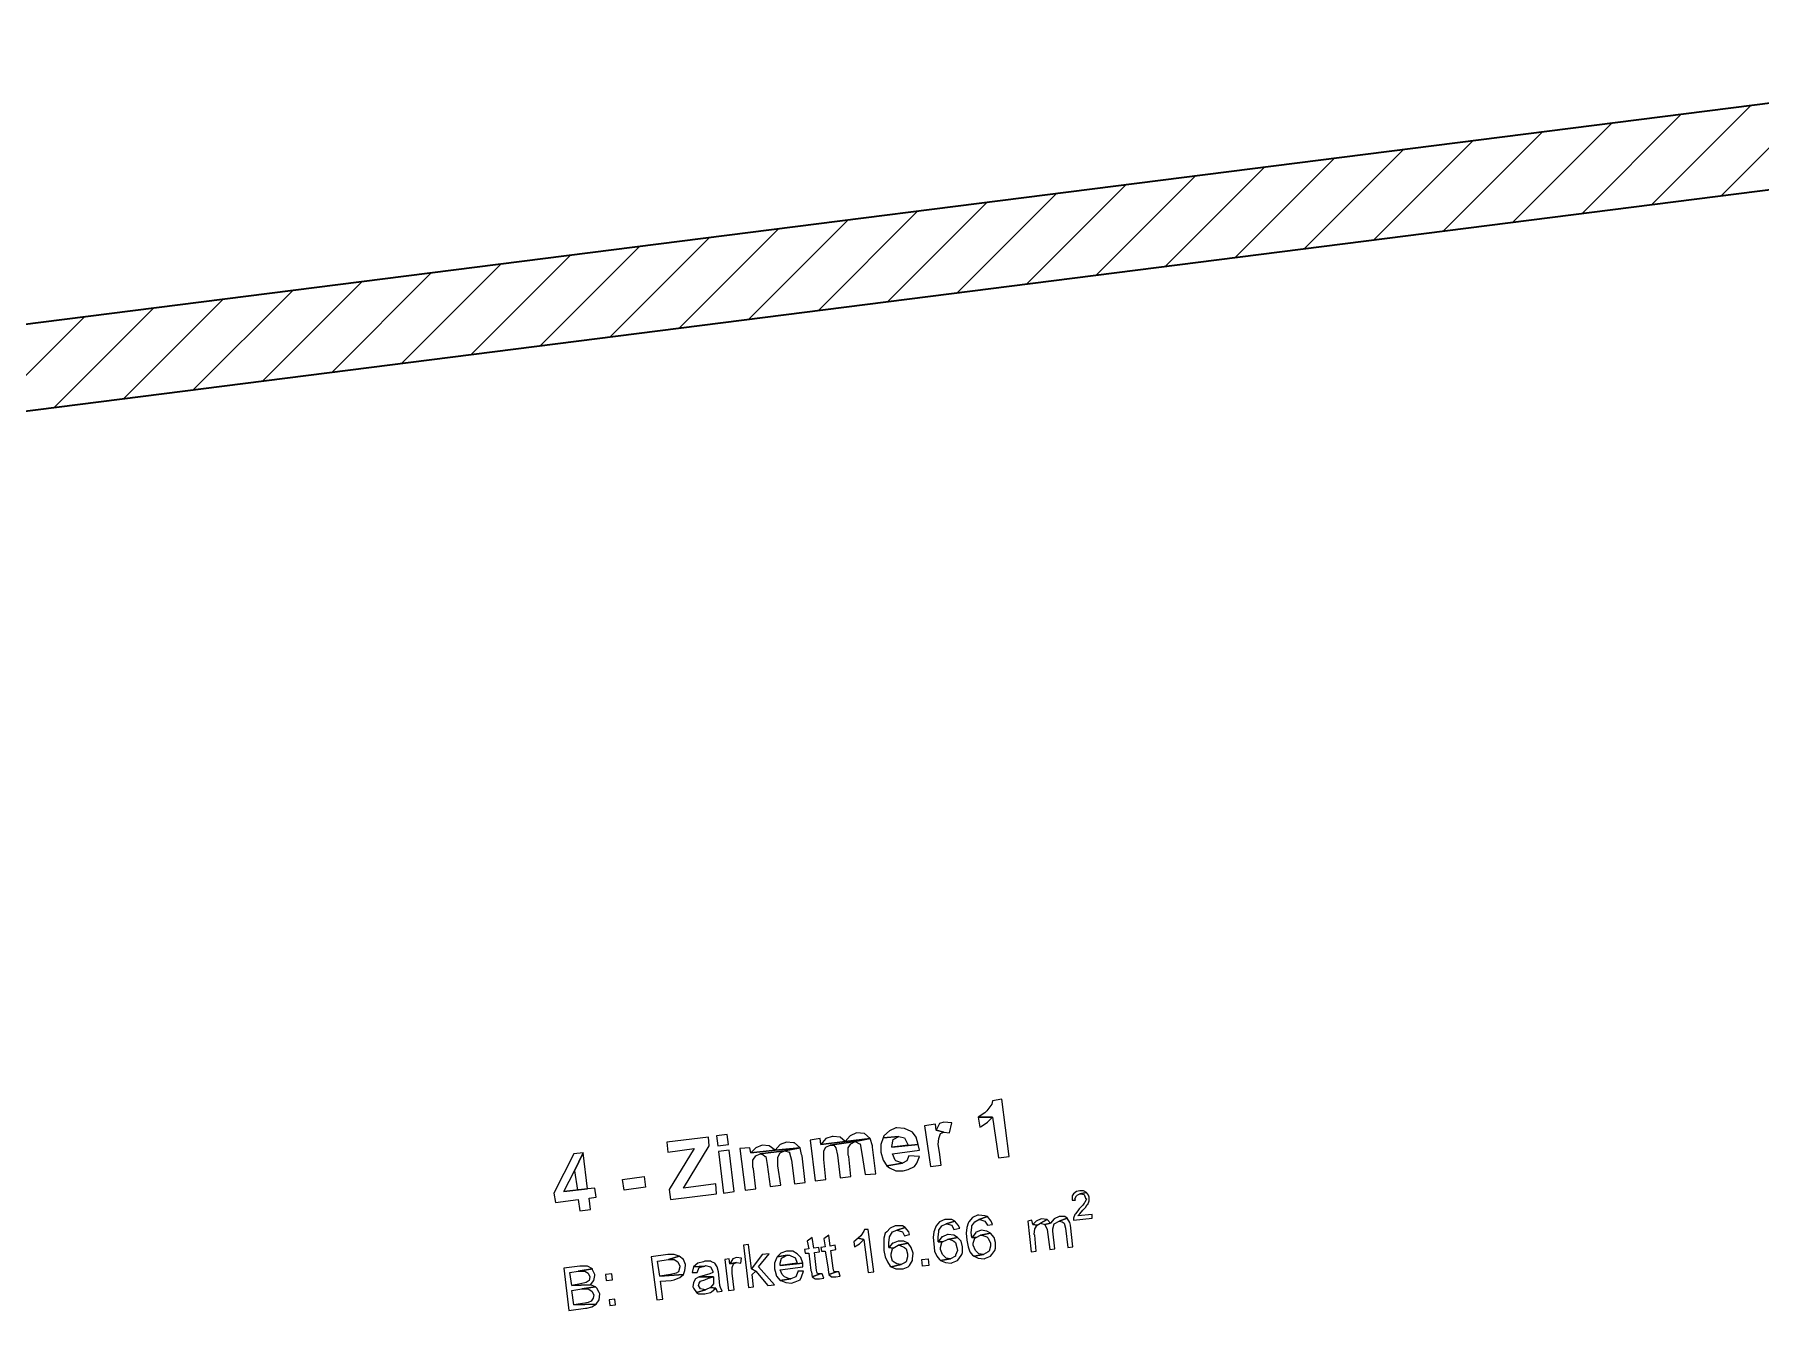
# Model space of a CAD drawing. Header units: metres. Extents: x 2713679.5 to 2713747.3, y 1226017.1 to 1226104.2.
# Drawn here: x 2713723.524 to 2713726.543, y 1226036.623 to 1226038.855 of the extents above; entities that cross this region are included whole.
import ezdxf

# ---------------------------------------------------------------- set-up
doc = ezdxf.new("R2010")
doc.units = ezdxf.units.M
doc.header["$MEASUREMENT"] = 0
doc.layers.add('texte', color=7, linetype='Continuous', true_color=0x000000)
doc.layers.add('waende_stuetzen', color=250, linetype='Continuous')

msp = doc.modelspace()

# ---------------------------------------------------------------- linework, layer by layer
at = {"layer": 'texte'}
for points in [[(2713725.2162, 1226036.9928), (2713725.1999, 1226036.9903), (2713725.1987, 1226036.984), (2713725.1899, 1226036.9727), (2713725.1862, 1226036.969), (2713725.1749, 1226036.9615), (2713725.1999, 1226036.9615), (2713725.21, 1226036.8901), (2713725.2287, 1226036.8926)], [(2713725.0998, 1226036.949), (2713725.081, 1226036.9464), (2713725.091, 1226036.8751), (2713725.1098, 1226036.8776), (2713725.1073, 1226036.9001), (2713725.1048, 1226036.9139), (2713725.106, 1226036.9239), (2713725.1085, 1226036.9327), (2713725.1148, 1226036.9352), (2713725.101, 1226036.9389)], [(2713725.1148, 1226036.9527), (2713725.1073, 1226036.9502), (2713725.101, 1226036.9389), (2713725.1148, 1226036.9352), (2713725.1248, 1226036.9339), (2713725.1286, 1226036.9515), (2713725.1286, 1226036.9515)], [(2713725.1749, 1226036.9615), (2713725.1774, 1226036.9439), (2713725.1799, 1226036.9452), (2713725.1912, 1226036.9527), (2713725.1999, 1226036.9615)], [(2713724.7029, 1226036.9264), (2713724.6303, 1226036.9177), (2713724.6316, 1226036.9001), (2713724.6779, 1226036.9064), (2713724.6341, 1226036.835), (2713724.6366, 1226036.8175), (2713724.7167, 1226036.8275), (2713724.7155, 1226036.845), (2713724.6591, 1226036.8375), (2713724.7042, 1226036.9114)], [(2713724.7355, 1226036.9314), (2713724.7167, 1226036.9289), (2713724.7192, 1226036.9114), (2713724.738, 1226036.9139)], [(2713724.8394, 1226036.9177), (2713724.8281, 1226036.9139), (2713724.8281, 1226036.9139), (2713724.8194, 1226036.9039), (2713724.8632, 1226036.9076), (2713724.8532, 1226036.9164), (2713724.8519, 1226036.9164)], [(2713724.8982, 1226036.9239), (2713724.8807, 1226036.9214), (2713724.8895, 1226036.8501), (2713724.9082, 1226036.8526), (2713724.9045, 1226036.8876), (2713724.9045, 1226036.8901), (2713724.9045, 1226036.9026), (2713724.9082, 1226036.9089), (2713724.9158, 1226036.9126), (2713724.9596, 1226036.9189), (2713724.9859, 1226036.9239), (2713724.942, 1226036.9189), (2713724.8995, 1226036.9139)], [(2713724.9208, 1226036.9277), (2713724.9195, 1226036.9277), (2713724.9082, 1226036.9239), (2713724.8995, 1226036.9139), (2713724.942, 1226036.9189), (2713724.9333, 1226036.9264)], [(2713724.9596, 1226036.9189), (2713724.9158, 1226036.9126), (2713724.922, 1226036.9126), (2713724.9258, 1226036.9076), (2713724.9258, 1226036.9076), (2713724.9283, 1226036.8951), (2713724.9333, 1226036.8551), (2713724.9521, 1226036.8576), (2713724.9483, 1226036.8926), (2713724.9471, 1226036.8951), (2713724.9471, 1226036.9076), (2713724.9521, 1226036.9151)], [(2713724.9621, 1226036.9339), (2713724.9508, 1226036.9289), (2713724.9508, 1226036.9289), (2713724.942, 1226036.9189), (2713724.9859, 1226036.9239), (2713724.9758, 1226036.9327), (2713724.9758, 1226036.9327)], [(2713724.9859, 1226036.9239), (2713724.9596, 1226036.9189), (2713724.9671, 1226036.9151), (2713724.9683, 1226036.9151), (2713724.9708, 1226036.9014), (2713724.9771, 1226036.8613), (2713724.9959, 1226036.8626), (2713724.9896, 1226036.9089), (2713724.9896, 1226036.9114)], [(2713725.0084, 1226036.9252), (2713725.0046, 1226036.9139), (2713725.0046, 1226036.9001), (2713725.0046, 1226036.9001), (2713725.0084, 1226036.8864), (2713725.0147, 1226036.8763), (2713725.0422, 1226036.8813), (2713725.0309, 1226036.8851), (2713725.0297, 1226036.8864), (2713725.0247, 1226036.8976), (2713725.0722, 1226036.9039), (2713725.0697, 1226036.9139), (2713725.0234, 1226036.9089), (2713725.0234, 1226036.9101), (2713725.0259, 1226036.9227), (2713725.0359, 1226036.9277)], [(2713725.0322, 1226036.9427), (2713725.0309, 1226036.9427), (2713725.0197, 1226036.9377), (2713725.0096, 1226036.9289), (2713725.0084, 1226036.9252), (2713725.0359, 1226036.9277), (2713725.046, 1226036.9252), (2713725.046, 1226036.9252), (2713725.0522, 1226036.9126), (2713725.0234, 1226036.9089), (2713725.0697, 1226036.9139), (2713725.066, 1226036.9264), (2713725.0597, 1226036.9352), (2713725.0572, 1226036.9364), (2713725.046, 1226036.9414)], [(2713724.4839, 1226036.8989), (2713724.4676, 1226036.8976), (2713724.4325, 1226036.8288), (2713724.435, 1226036.8125), (2713724.4751, 1226036.8175), (2713724.4776, 1226036.7975), (2713724.4964, 1226036.8), (2713724.4939, 1226036.82), (2713724.5064, 1226036.8213), (2713724.5039, 1226036.8375), (2713724.4914, 1226036.8363), (2713724.4501, 1226036.8313), (2713724.4688, 1226036.8676)], [(2713724.4839, 1226036.8989), (2713724.4688, 1226036.8676), (2713724.4738, 1226036.8338), (2713724.4501, 1226036.8313), (2713724.4914, 1226036.8363)], [(2713724.7392, 1226036.9039), (2713724.7205, 1226036.9014), (2713724.7292, 1226036.8288), (2713724.748, 1226036.8313)], [(2713724.7755, 1226036.9076), (2713724.758, 1226036.9064), (2713724.7668, 1226036.8338), (2713724.7856, 1226036.8363), (2713724.7818, 1226036.8713), (2713724.7806, 1226036.8738), (2713724.7806, 1226036.8864), (2713724.7856, 1226036.8939), (2713724.7931, 1226036.8976), (2713724.8356, 1226036.9026), (2713724.8632, 1226036.9076), (2713724.8194, 1226036.9039), (2713724.7768, 1226036.8989)], [(2713724.7968, 1226036.9126), (2713724.7968, 1226036.9126), (2713724.7856, 1226036.9076), (2713724.7768, 1226036.8989), (2713724.8194, 1226036.9039), (2713724.8093, 1226036.9114)], [(2713724.8356, 1226036.9026), (2713724.7931, 1226036.8976), (2713724.7981, 1226036.8964), (2713724.8018, 1226036.8926), (2713724.8031, 1226036.8926), (2713724.8056, 1226036.8788), (2713724.8106, 1226036.84), (2713724.8294, 1226036.8425), (2713724.8244, 1226036.8763), (2713724.8244, 1226036.8788), (2713724.8244, 1226036.8914), (2713724.8281, 1226036.8989)], [(2713724.8632, 1226036.9076), (2713724.8356, 1226036.9026), (2713724.8444, 1226036.9001), (2713724.8444, 1226036.8989), (2713724.8482, 1226036.8864), (2713724.8532, 1226036.845), (2713724.8719, 1226036.8475), (2713724.8669, 1226036.8939), (2713724.8657, 1226036.8964)], [(2713725.0535, 1226036.8939), (2713725.0497, 1226036.8851), (2713725.0422, 1226036.8813), (2713725.0147, 1226036.8763), (2713725.0197, 1226036.8726), (2713725.0309, 1226036.8676), (2713725.0434, 1226036.8676), (2713725.0522, 1226036.8701), (2713725.0635, 1226036.8751), (2713725.0672, 1226036.8813), (2713725.0722, 1226036.8926)], [(2713724.5552, 1226036.8338), (2713724.5527, 1226036.8526), (2713724.5903, 1226036.8576), (2713724.5928, 1226036.8388), (2713724.5552, 1226036.8338)], [(2713725.3527, 1226036.8325), (2713725.3464, 1226036.8313), (2713725.3414, 1226036.8275), (2713725.3389, 1226036.8238), (2713725.3389, 1226036.8162), (2713725.3452, 1226036.8162), (2713725.3439, 1226036.8188), (2713725.3464, 1226036.8238), (2713725.3477, 1226036.825), (2713725.3527, 1226036.8275), (2713725.3639, 1226036.83), (2713725.3589, 1226036.8325)], [(2713725.3639, 1226036.83), (2713725.3527, 1226036.8275), (2713725.3539, 1226036.8275), (2713725.3602, 1226036.8263), (2713725.3602, 1226036.8263), (2713725.3627, 1226036.82), (2713725.3639, 1226036.8188), (2713725.3614, 1226036.8125), (2713725.3602, 1226036.8112), (2713725.3577, 1226036.8075), (2713725.3514, 1226036.8012), (2713725.3489, 1226036.7975), (2713725.3452, 1226036.7925), (2713725.3439, 1226036.7912), (2713725.3414, 1226036.785), (2713725.3414, 1226036.7812), (2713725.3739, 1226036.785), (2713725.3739, 1226036.7912), (2713725.3489, 1226036.7887), (2713725.3514, 1226036.7912), (2713725.3527, 1226036.7925), (2713725.3577, 1226036.7987), (2713725.3627, 1226036.8037), (2713725.3652, 1226036.8087), (2713725.3664, 1226036.8087), (2713725.3689, 1226036.815), (2713725.3689, 1226036.8213), (2713725.3677, 1226036.825)], [(2713725.0322, 1226036.7712), (2713725.0297, 1226036.7712), (2713725.0209, 1226036.7674), (2713725.0147, 1226036.7612), (2713725.0122, 1226036.7587), (2713725.0096, 1226036.7499), (2713725.0096, 1226036.7399), (2713725.0096, 1226036.7286), (2713725.0122, 1226036.7174), (2713725.0159, 1226036.7086), (2713725.0209, 1226036.7011), (2713725.0222, 1226036.6998), (2713725.0397, 1226036.7036), (2713725.0322, 1226036.7048), (2713725.0247, 1226036.7098), (2713725.0222, 1226036.7186), (2713725.0222, 1226036.7224), (2713725.0247, 1226036.7311), (2713725.0259, 1226036.7324), (2713725.0184, 1226036.7336), (2713725.0184, 1226036.7424), (2713725.0197, 1226036.7512), (2713725.0197, 1226036.7524), (2713725.0247, 1226036.7612), (2713725.0322, 1226036.7637), (2713725.0472, 1226036.7687), (2713725.0422, 1226036.7712)], [(2713725.0472, 1226036.7687), (2713725.0322, 1226036.7637), (2713725.0322, 1226036.7637), (2713725.0422, 1226036.7612), (2713725.046, 1226036.7537), (2713725.0547, 1226036.7562), (2713725.0535, 1226036.7612)], [(2713725.1186, 1226036.7824), (2713725.1161, 1226036.7824), (2713725.1073, 1226036.7787), (2713725.101, 1226036.7712), (2713725.0998, 1226036.7687), (2713725.0973, 1226036.7612), (2713725.096, 1226036.7512), (2713725.0973, 1226036.7399), (2713725.0985, 1226036.7274), (2713725.1023, 1226036.7186), (2713725.1073, 1226036.7123), (2713725.1085, 1226036.7111), (2713725.1261, 1226036.7136), (2713725.1186, 1226036.7148), (2713725.1123, 1226036.7211), (2713725.1085, 1226036.7299), (2713725.1085, 1226036.7336), (2713725.1111, 1226036.7424), (2713725.1123, 1226036.7436), (2713725.1048, 1226036.7436), (2713725.1048, 1226036.7524), (2713725.106, 1226036.7612), (2713725.106, 1226036.7637), (2713725.1111, 1226036.7712), (2713725.1186, 1226036.7749), (2713725.1336, 1226036.7799), (2713725.1286, 1226036.7824)], [(2713725.1336, 1226036.7799), (2713725.1186, 1226036.7749), (2713725.1198, 1226036.7749), (2713725.1286, 1226036.7724), (2713725.1323, 1226036.7649), (2713725.1423, 1226036.7674), (2713725.1398, 1226036.7724)], [(2713725.1761, 1226036.79), (2713725.1736, 1226036.79), (2713725.1649, 1226036.7862), (2713725.1586, 1226036.7787), (2713725.1574, 1226036.7762), (2713725.1549, 1226036.7687), (2713725.1536, 1226036.7587), (2713725.1549, 1226036.7461), (2713725.1574, 1226036.7349), (2713725.1599, 1226036.7261), (2713725.1649, 1226036.7199), (2713725.1674, 1226036.7186), (2713725.1837, 1226036.7211), (2713725.1761, 1226036.7224), (2713725.1699, 1226036.7286), (2713725.1661, 1226036.7374), (2713725.1661, 1226036.7411), (2713725.1686, 1226036.7499), (2713725.1711, 1226036.7512), (2713725.1636, 1226036.7512), (2713725.1624, 1226036.7599), (2713725.1636, 1226036.7687), (2713725.1636, 1226036.7712), (2713725.1686, 1226036.7787), (2713725.1761, 1226036.7824), (2713725.1912, 1226036.7875), (2713725.1862, 1226036.7887)], [(2713725.1912, 1226036.7875), (2713725.1761, 1226036.7824), (2713725.1774, 1226036.7824), (2713725.1862, 1226036.7799), (2713725.1912, 1226036.7724), (2713725.1999, 1226036.7737), (2713725.1974, 1226036.7799)], [(2713725.2688, 1226036.7812), (2713725.2613, 1226036.7799), (2713725.2675, 1226036.7261), (2713725.2763, 1226036.7274), (2713725.2738, 1226036.7549), (2713725.2725, 1226036.7562), (2713725.2738, 1226036.7662), (2713725.2776, 1226036.7724), (2713725.27, 1226036.7737)], [(2713725.2851, 1226036.7837), (2713725.2851, 1226036.7837), (2713725.2763, 1226036.7799), (2713725.27, 1226036.7737), (2713725.2776, 1226036.7724), (2713725.2838, 1226036.7762), (2713725.2951, 1226036.7824), (2713725.2951, 1226036.7824)], [(2713725.2951, 1226036.7824), (2713725.2838, 1226036.7762), (2713725.2913, 1226036.7737), (2713725.3013, 1226036.7762)], [(2713725.3164, 1226036.7875), (2713725.3164, 1226036.7875), (2713725.3076, 1226036.7837), (2713725.3013, 1226036.7762), (2713725.2913, 1226036.7737), (2713725.2951, 1226036.7649), (2713725.3001, 1226036.7299), (2713725.3088, 1226036.7311), (2713725.3051, 1226036.7624), (2713725.3051, 1226036.7662), (2713725.3076, 1226036.7749), (2713725.3076, 1226036.7749), (2713725.3164, 1226036.7799), (2713725.3301, 1226036.785), (2713725.3264, 1226036.7875)], [(2713725.3301, 1226036.785), (2713725.3164, 1226036.7799), (2713725.3214, 1226036.7787), (2713725.3251, 1226036.7762), (2713725.3276, 1226036.7674), (2713725.3314, 1226036.7336), (2713725.3401, 1226036.7349), (2713725.3364, 1226036.7724), (2713725.3351, 1226036.7774)], [(2713724.773, 1226036.7386), (2713724.7643, 1226036.7374), (2713724.773, 1226036.6635), (2713724.7818, 1226036.6648), (2713724.7793, 1226036.6861), (2713724.7856, 1226036.6923), (2713724.778, 1226036.6961)], [(2713724.8845, 1226036.7512), (2713724.8757, 1226036.7449), (2713724.8782, 1226036.7311), (2713724.8707, 1226036.7299), (2713724.8719, 1226036.7236), (2713724.8782, 1226036.7236), (2713724.882, 1226036.6936), (2713724.8832, 1226036.6911), (2713724.8845, 1226036.6823), (2713724.8982, 1226036.6873), (2713724.8945, 1226036.6873), (2713724.8932, 1226036.6886), (2713724.892, 1226036.6936), (2713724.8882, 1226036.7249), (2713724.897, 1226036.7261), (2713724.8957, 1226036.7336), (2713724.887, 1226036.7324)], [(2713724.9133, 1226036.7549), (2713724.9045, 1226036.7486), (2713724.907, 1226036.7349), (2713724.8995, 1226036.7336), (2713724.9007, 1226036.7274), (2713724.907, 1226036.7274), (2713724.912, 1226036.6961), (2713724.912, 1226036.6948), (2713724.9133, 1226036.6861), (2713724.927, 1226036.6911), (2713724.9233, 1226036.6911), (2713724.922, 1226036.6923), (2713724.9208, 1226036.6973), (2713724.917, 1226036.7286), (2713724.9258, 1226036.7299), (2713724.9245, 1226036.7374), (2713724.9158, 1226036.7361)], [(2713724.9646, 1226036.7499), (2713724.9571, 1226036.7436), (2713724.9583, 1226036.7349), (2713724.9583, 1226036.7349), (2713724.9671, 1226036.7399), (2713724.9683, 1226036.7411), (2713724.9746, 1226036.7474)], [(2713724.9821, 1226036.7649), (2713724.9758, 1226036.7649), (2713724.9746, 1226036.7624), (2713724.9696, 1226036.7537), (2713724.9646, 1226036.7499), (2713724.9746, 1226036.7474), (2713724.9821, 1226036.6898), (2713724.9921, 1226036.6911)], [(2713725.0359, 1226036.7449), (2713725.0347, 1226036.7449), (2713725.0259, 1226036.7411), (2713725.0247, 1226036.7411), (2713725.0184, 1226036.7336), (2713725.0259, 1226036.7324), (2713725.0347, 1226036.7374), (2713725.0522, 1226036.7411), (2713725.0447, 1226036.7449)], [(2713725.0522, 1226036.7411), (2713725.0347, 1226036.7374), (2713725.0372, 1226036.7374), (2713725.046, 1226036.7336), (2713725.0485, 1226036.7311), (2713725.051, 1226036.7224), (2713725.051, 1226036.7174), (2713725.0485, 1226036.7086), (2713725.0472, 1226036.7073), (2713725.0397, 1226036.7036), (2713725.0222, 1226036.6998), (2713725.0309, 1226036.6961), (2713725.0409, 1226036.6961), (2713725.0434, 1226036.6961), (2713725.0522, 1226036.6998), (2713725.0547, 1226036.7023), (2713725.0597, 1226036.7111), (2713725.0597, 1226036.7136), (2713725.061, 1226036.7236), (2713725.0572, 1226036.7336)], [(2713725.1223, 1226036.7562), (2713725.1211, 1226036.7562), (2713725.1123, 1226036.7524), (2713725.1111, 1226036.7524), (2713725.1048, 1226036.7436), (2713725.1123, 1226036.7436), (2713725.1211, 1226036.7474), (2713725.1386, 1226036.7512), (2713725.1323, 1226036.7549)], [(2713725.1386, 1226036.7512), (2713725.1211, 1226036.7474), (2713725.1236, 1226036.7486), (2713725.1323, 1226036.7449), (2713725.1348, 1226036.7424), (2713725.1373, 1226036.7336), (2713725.1386, 1226036.7286), (2713725.1348, 1226036.7199), (2713725.1348, 1226036.7186), (2713725.1261, 1226036.7136), (2713725.1085, 1226036.7111), (2713725.1173, 1226036.7073), (2713725.1273, 1226036.7061), (2713725.1298, 1226036.7073), (2713725.1386, 1226036.7111), (2713725.1411, 1226036.7136), (2713725.1461, 1226036.7211), (2713725.1474, 1226036.7249), (2713725.1474, 1226036.7349), (2713725.1449, 1226036.7449)], [(2713725.1799, 1226036.7637), (2713725.1799, 1226036.7637), (2713725.1699, 1226036.7599), (2713725.1699, 1226036.7587), (2713725.1636, 1226036.7512), (2713725.1711, 1226036.7512), (2713725.1787, 1226036.7549), (2713725.1962, 1226036.7587), (2713725.1899, 1226036.7624)], [(2713725.1962, 1226036.7587), (2713725.1787, 1226036.7549), (2713725.1812, 1226036.7549), (2713725.1899, 1226036.7524), (2713725.1924, 1226036.7499), (2713725.1962, 1226036.7411), (2713725.1962, 1226036.7361), (2713725.1937, 1226036.7274), (2713725.1924, 1226036.7261), (2713725.1837, 1226036.7211), (2713725.1674, 1226036.7186), (2713725.1749, 1226036.7148), (2713725.1849, 1226036.7136), (2713725.1874, 1226036.7148), (2713725.1962, 1226036.7186), (2713725.1987, 1226036.7211), (2713725.2037, 1226036.7286), (2713725.2049, 1226036.7324), (2713725.2049, 1226036.7424), (2713725.2024, 1226036.7512)], [(2713724.6316, 1226036.7211), (2713724.6028, 1226036.7174), (2713724.6128, 1226036.6422), (2713724.6228, 1226036.6435), (2713724.6191, 1226036.6748), (2713724.6378, 1226036.676), (2713724.6428, 1226036.6773), (2713724.6529, 1226036.681), (2713724.6591, 1226036.6861), (2713724.6178, 1226036.6835), (2713724.614, 1226036.7098), (2713724.6328, 1226036.7123), (2713724.6516, 1226036.7186), (2713724.6516, 1226036.7186), (2713724.6428, 1226036.7211), (2713724.6416, 1226036.7211)], [(2713724.6516, 1226036.7186), (2713724.6328, 1226036.7123), (2713724.6428, 1226036.7123), (2713724.6491, 1226036.7086), (2713724.6529, 1226036.7011), (2713724.6529, 1226036.6998), (2713724.6504, 1226036.6911), (2713724.6466, 1226036.6886), (2713724.6366, 1226036.6861), (2713724.6178, 1226036.6835), (2713724.6591, 1226036.6861), (2713724.6616, 1226036.6936), (2713724.6629, 1226036.7023), (2713724.6629, 1226036.7036), (2713724.6591, 1226036.7123)], [(2713724.6967, 1226036.7098), (2713724.6942, 1226036.7086), (2713724.6842, 1226036.7061), (2713724.6842, 1226036.7061), (2713724.6766, 1226036.6998), (2713724.6766, 1226036.6998), (2713724.6967, 1226036.7011), (2713724.6979, 1226036.7023), (2713724.7067, 1226036.6998), (2713724.7104, 1226036.6923), (2713724.7104, 1226036.6898), (2713724.7054, 1226036.6873), (2713724.6954, 1226036.6848), (2713724.6867, 1226036.6823), (2713724.7117, 1226036.6823), (2713724.7117, 1226036.6798), (2713724.7117, 1226036.6698), (2713724.7067, 1226036.6635), (2713724.7155, 1226036.6623), (2713724.718, 1226036.656), (2713724.7267, 1226036.6573), (2713724.7242, 1226036.6635), (2713724.723, 1226036.6673), (2713724.7217, 1226036.6798), (2713724.7205, 1226036.6911), (2713724.718, 1226036.6998), (2713724.7142, 1226036.7061), (2713724.7079, 1226036.7086), (2713724.7067, 1226036.7098)], [(2713724.7392, 1226036.7136), (2713724.7317, 1226036.7123), (2713724.738, 1226036.6585), (2713724.748, 1226036.6598), (2713724.7442, 1226036.6886), (2713724.7442, 1226036.6886), (2713724.7442, 1226036.6986), (2713724.7468, 1226036.7048), (2713724.7518, 1226036.7073), (2713724.7405, 1226036.7048)], [(2713724.7518, 1226036.7161), (2713724.7455, 1226036.7136), (2713724.7405, 1226036.7048), (2713724.7518, 1226036.7073), (2713724.7593, 1226036.7061), (2713724.7605, 1226036.7148), (2713724.7605, 1226036.7148)], [(2713724.8093, 1226036.7224), (2713724.7968, 1226036.7211), (2713724.778, 1226036.6961), (2713724.7856, 1226036.6923), (2713724.8068, 1226036.6673), (2713724.8181, 1226036.6685), (2713724.7906, 1226036.6998)], [(2713724.8231, 1226036.7174), (2713724.8219, 1226036.7148), (2713724.8181, 1226036.7061), (2713724.8181, 1226036.6961), (2713724.8194, 1226036.6923), (2713724.8219, 1226036.6835), (2713724.8281, 1226036.676), (2713724.8469, 1226036.6785), (2713724.8444, 1226036.6785), (2713724.8356, 1226036.6823), (2713724.8319, 1226036.6861), (2713724.8281, 1226036.6948), (2713724.8682, 1226036.6998), (2713724.8682, 1226036.7023), (2713724.8682, 1226036.7061), (2713724.8281, 1226036.7023), (2713724.8281, 1226036.7061), (2713724.8306, 1226036.7148), (2713724.8331, 1226036.7161), (2713724.8406, 1226036.7199)], [(2713724.8406, 1226036.7274), (2713724.8394, 1226036.7274), (2713724.8294, 1226036.7236), (2713724.8231, 1226036.7174), (2713724.8406, 1226036.7199), (2713724.8444, 1226036.7199), (2713724.8532, 1226036.7161), (2713724.8544, 1226036.7161), (2713724.8582, 1226036.7061), (2713724.8281, 1226036.7023), (2713724.8682, 1226036.7061), (2713724.8644, 1226036.7161), (2713724.8582, 1226036.7224), (2713724.8582, 1226036.7224), (2713724.8507, 1226036.7274)], [(2713725.0772, 1226036.7011), (2713725.076, 1226036.7123), (2713725.0873, 1226036.7136), (2713725.0885, 1226036.7023), (2713725.0772, 1226036.7011)], [(2713724.4776, 1226036.7011), (2713724.4501, 1226036.6973), (2713724.4588, 1226036.6235), (2713724.4876, 1226036.6272), (2713724.4901, 1226036.6272), (2713724.4989, 1226036.6297), (2713724.5064, 1226036.6347), (2713724.4676, 1226036.6335), (2713724.4638, 1226036.6585), (2713724.4813, 1226036.661), (2713724.5051, 1226036.6648), (2713724.4964, 1226036.6685), (2713724.4964, 1226036.6685), (2713724.4638, 1226036.6673), (2713724.4601, 1226036.6898), (2713724.4751, 1226036.6923), (2713724.5001, 1226036.6961), (2713724.4914, 1226036.7011), (2713724.4876, 1226036.7011)], [(2713724.5001, 1226036.6961), (2713724.4751, 1226036.6923), (2713724.4776, 1226036.6923), (2713724.4864, 1226036.6923), (2713724.4926, 1226036.6886), (2713724.4951, 1226036.6823), (2713724.4939, 1226036.676), (2713724.4889, 1226036.6723), (2713724.4788, 1226036.6698), (2713724.4638, 1226036.6673), (2713724.4964, 1226036.6685), (2713724.5026, 1226036.676), (2713724.5039, 1226036.6848), (2713724.5039, 1226036.6861), (2713724.5001, 1226036.6948)], [(2713724.5339, 1226036.6873), (2713724.5227, 1226036.6861), (2713724.5239, 1226036.676), (2713724.5352, 1226036.6773)], [(2713724.6766, 1226036.6998), (2713724.6741, 1226036.6898), (2713724.6829, 1226036.6898), (2713724.6867, 1226036.6986), (2713724.6867, 1226036.6986), (2713724.6967, 1226036.7011)], [(2713724.6867, 1226036.6823), (2713724.6804, 1226036.6785), (2713724.6766, 1226036.6723), (2713724.6754, 1226036.6648), (2713724.6766, 1226036.6623), (2713724.6817, 1226036.6548), (2713724.6979, 1226036.6598), (2713724.6892, 1226036.661), (2713724.6854, 1226036.6673), (2713724.6867, 1226036.671), (2713724.6892, 1226036.6748), (2713724.6967, 1226036.6773), (2713724.7029, 1226036.6798), (2713724.7117, 1226036.6823)], [(2713724.8594, 1226036.6923), (2713724.8594, 1226036.6911), (2713724.8557, 1226036.6823), (2713724.8469, 1226036.6785), (2713724.8281, 1226036.676), (2713724.8294, 1226036.676), (2713724.8381, 1226036.6723), (2713724.8482, 1226036.671), (2713724.8544, 1226036.6735), (2713724.8632, 1226036.6773), (2713724.8657, 1226036.6823), (2713724.8694, 1226036.6923)], [(2713724.902, 1226036.6873), (2713724.8982, 1226036.6873), (2713724.8845, 1226036.6823), (2713724.8895, 1226036.6785), (2713724.897, 1226036.6785), (2713724.9045, 1226036.6798)], [(2713724.9308, 1226036.6911), (2713724.927, 1226036.6911), (2713724.9133, 1226036.6861), (2713724.9183, 1226036.6823), (2713724.9258, 1226036.6823), (2713724.9333, 1226036.6835)], [(2713724.5051, 1226036.6648), (2713724.4813, 1226036.661), (2713724.4826, 1226036.661), (2713724.4926, 1226036.661), (2713724.4989, 1226036.6573), (2713724.5026, 1226036.651), (2713724.5014, 1226036.6447), (2713724.4976, 1226036.6397), (2713724.4926, 1226036.6372), (2713724.4864, 1226036.636), (2713724.4676, 1226036.6335), (2713724.5064, 1226036.6347), (2713724.5114, 1226036.6422), (2713724.5114, 1226036.6422), (2713724.5126, 1226036.6523), (2713724.5114, 1226036.6548), (2713724.5076, 1226036.6623)], [(2713724.7067, 1226036.6635), (2713724.6979, 1226036.6598), (2713724.6817, 1226036.6548), (2713724.6854, 1226036.6523), (2713724.6967, 1226036.6523), (2713724.6967, 1226036.6523), (2713724.7067, 1226036.6548), (2713724.7079, 1226036.656), (2713724.7155, 1226036.6623)], [(2713724.5389, 1226036.6435), (2713724.5289, 1226036.6422), (2713724.5302, 1226036.6322), (2713724.5402, 1226036.6335)]]:
    msp.add_lwpolyline(points, close=True, dxfattribs=at)
at = {"layer": 'waende_stuetzen', "color": 7, "linetype": 'Continuous', "lineweight": 35}
for p, q in [((2713727.5039, 1226038.8546), (2713722.5635, 1226038.2276)), ((2713722.5824, 1226038.0788), (2713727.5228, 1226038.7058))]:
    msp.add_line(p, q, dxfattribs=at)
at = {"layer": 'waende_stuetzen', "color": 18, "linetype": 'Continuous', "lineweight": 0, "true_color": 0x000000}
for p, q in [((2713726.3529, 1226038.5573), (2713726.5261, 1226038.7305)), ((2713726.4744, 1226038.5727), (2713726.6476, 1226038.7459)), ((2713726.11, 1226038.5265), (2713726.2831, 1226038.6997)), ((2713726.2314, 1226038.5419), (2713726.4046, 1226038.7151)), ((2713725.867, 1226038.4956), (2713726.0402, 1226038.6688)), ((2713725.9885, 1226038.5111), (2713726.1617, 1226038.6842)), ((2713725.624, 1226038.4648), (2713725.7972, 1226038.638)), ((2713725.7455, 1226038.4802), (2713725.9187, 1226038.6534)), ((2713725.5025, 1226038.4494), (2713725.6757, 1226038.6226)), ((2713725.2596, 1226038.4186), (2713725.4328, 1226038.5917)), ((2713725.3811, 1226038.434), (2713725.5542, 1226038.6072)), ((2713725.0166, 1226038.3877), (2713725.1898, 1226038.5609)), ((2713725.1381, 1226038.4031), (2713725.3113, 1226038.5763)), ((2713724.7737, 1226038.3569), (2713724.9468, 1226038.5301)), ((2713724.8951, 1226038.3723), (2713725.0683, 1226038.5455)), ((2713724.5307, 1226038.3261), (2713724.7039, 1226038.4992)), ((2713724.6522, 1226038.3415), (2713724.8253, 1226038.5147)), ((2713724.2877, 1226038.2952), (2713724.4609, 1226038.4684)), ((2713724.4092, 1226038.3106), (2713724.5824, 1226038.4838)), ((2713724.0448, 1226038.2644), (2713724.2179, 1226038.4376)), ((2713724.1662, 1226038.2798), (2713724.3394, 1226038.453)), ((2713723.8018, 1226038.2336), (2713723.975, 1226038.4067)), ((2713723.9233, 1226038.249), (2713724.0965, 1226038.4222)), ((2713723.5588, 1226038.2027), (2713723.732, 1226038.3759)), ((2713723.6803, 1226038.2181), (2713723.8535, 1226038.3913)), ((2713723.4373, 1226038.1873), (2713723.6105, 1226038.3605))]:
    msp.add_line(p, q, dxfattribs=at)

doc.saveas('drawing.dxf')
